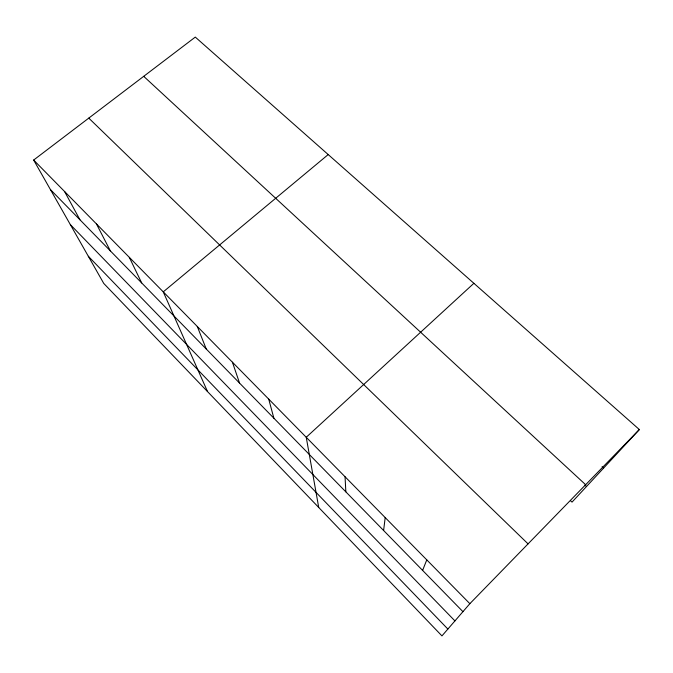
<?xml version="1.0" encoding="UTF-8"?>
<svg xmlns="http://www.w3.org/2000/svg" width="673" height="673" viewBox="0 0 673 673"><rect width="100%" height="100%" fill="white"/><g stroke="black" fill="none" stroke-linecap="round" stroke-linejoin="round"><path stroke-width="1.01" d="M383.602 530.484L385.2 517.579M422.61 570.401L426.775 559.869M639.35 429.551L469.855 603.681L441.951 635.901L103.751 283.426L33.65 160.048L195.296 37.099L639.35 429.551L572.025 502.117L570.519 500.712M473.885 283.308L306.24 437.273L318.724 507.476M328.214 154.563L163.253 291.863L207.528 391.577M602.066 466.692L603.597 468.088M143.711 76.335L585.645 484.72M584.946 485.098L586.486 486.529M88.777 118.12L528.061 543.877M33.65 160.048L469.855 603.681M50.433 189.576L462.94 611.664M70.337 224.605L454.931 620.91M88.323 256.262L447.873 629.062M64.549 191.469L79.952 219.785M96.416 223.882L110.355 250.894M129.3 257.33L141.683 282.946M197.282 326.464L206.258 349.026M232.421 362.2L239.554 383.088M268.72 399.114L273.877 418.211M345.047 476.745L345.846 491.854"/></g></svg>
